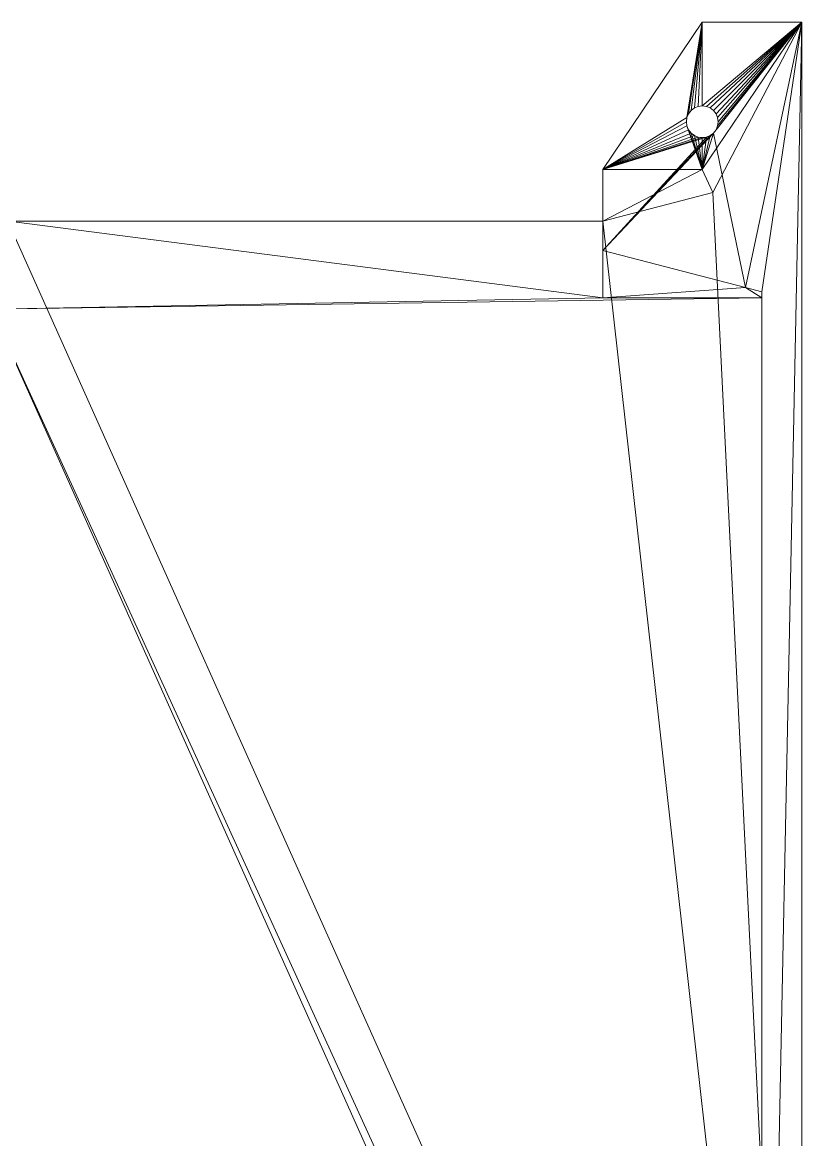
# Model space of a CAD drawing. Header units: millimetres. Extents: x -38752 to -34801, y 260924 to 263752.
# Drawn here: x -38534.4 to -38436.3, y 262028.6 to 262169 of the extents above; entities that cross this region are included whole.
import ezdxf

# ---------------------------------------------------------------- set-up
doc = ezdxf.new("R2010")
doc.units = ezdxf.units.MM
doc.layers.get('0').update_dxf_attribs({"lineweight": 9})
doc.layers.add('0.09', color=1, linetype='Continuous', lineweight=9)

msp = doc.modelspace()

# ---------------------------------------------------------------- linework, layer by layer
at = {"extrusion": (2.49184e-13, 1, -4.44089e-16)}
for p, q in [((-38461.34, 262150.55, 5), (-38448.84, 262169.05, 5)), ((-38461.34, 262150.55), (-38448.84, 262169.05)), ((-38436.34, 262169.05, 5), (-38448.84, 262169.05, 5)), ((-38436.34, 262169.05), (-38448.84, 262169.05)), ((-38448.84, 262169.05, 5), (-38448.84, 262169.05)), ((-38448.84, 262150.55, 5), (-38436.34, 262169.05, 5)), ((-38447.5, 262147.65, 16.15), (-38436.34, 262169.05, 5)), ((-38436.34, 262169.05, 5), (-38436.34, 261921.07, 5)), ((-38436.34, 262169.05), (-38436.34, 261921.07)), ((-38436.34, 262169.05, 5), (-38436.34, 262169.05)), ((-38450.58, 262157.55, 5), (-38450.58, 262157.55)), ((-38450.26, 262157.96, 5), (-38450.26, 262157.96)), ((-38449.84, 262158.28, 5), (-38449.84, 262158.28)), ((-38449.36, 262158.48, 5), (-38449.36, 262158.48)), ((-38448.84, 262158.55, 5), (-38448.84, 262158.55)), ((-38448.33, 262158.48, 5), (-38448.33, 262158.48)), ((-38447.84, 262158.28, 5), (-38447.84, 262158.28)), ((-38447.43, 262157.96, 5), (-38447.43, 262157.96)), ((-38447.11, 262157.55, 5), (-38447.11, 262157.55)), ((-38450.84, 262156.55, 5), (-38450.84, 262156.55)), ((-38450.78, 262157.07, 5), (-38450.78, 262157.07)), ((-38450.78, 262156.03, 5), (-38450.78, 262156.03)), ((-38446.91, 262157.07, 5), (-38446.91, 262157.07)), ((-38446.91, 262156.03, 5), (-38446.91, 262156.03)), ((-38446.84, 262156.55, 5), (-38446.84, 262156.55)), ((-38450.58, 262155.55, 5), (-38450.58, 262155.55)), ((-38450.26, 262155.13, 5), (-38450.26, 262155.13)), ((-38449.84, 262154.82, 5), (-38449.84, 262154.82)), ((-38449.36, 262154.62, 5), (-38449.36, 262154.62)), ((-38448.84, 262154.55, 5), (-38448.84, 262154.55)), ((-38448.33, 262154.62, 5), (-38448.33, 262154.62)), ((-38447.84, 262154.82, 5), (-38447.84, 262154.82)), ((-38447.43, 262155.13, 5), (-38447.43, 262155.13)), ((-38447.11, 262155.55, 5), (-38447.11, 262155.55)), ((-38461.34, 262150.55, 5), (-38461.34, 262150.55)), ((-38461.34, 262150.55), (-38461.34, 262140.35)), ((-38461.34, 262150.55, 5), (-38461.34, 262144.05, 30)), ((-38448.84, 262150.55, 5), (-38461.34, 262150.55, 5)), ((-38447.5, 262147.65, 16.15), (-38448.84, 262150.55, 5)), ((-38461.34, 262144.05, 30), (-38447.5, 262147.65, 16.15)), ((-38536.2, 262144.05, 104.86), (-38532.67, 262144.05, 101.32)), ((-38536.06, 262144.05, 97.65), (-38461.34, 262144.05, 22.93)), ((-38532.67, 262144.05, 101.32), (-38462.76, 262144.05, 31.41)), ((-38462.76, 262144.05, 31.41), (-38461.34, 262144.05, 30)), ((-38461.34, 262144.05, 22.93), (-38461.34, 262134.39, 22.93)), ((-38461.34, 262144.05, 22.93), (-38461.34, 262144.05, 30)), ((-38461.34, 262140.35), (-38461.34, 262134.39, 22.93)), ((-38461.34, 262140.35), (-38443.42, 262135.69)), ((-38443.42, 262135.69), (-38441.34, 262135.15)), ((-38441.34, 261921.07), (-38441.34, 262135.15)), ((-38441.34, 262134.39, 2.93), (-38441.34, 262135.15)), ((-38461.34, 262134.39, 22.93), (-38441.34, 262134.39, 2.93)), ((-38441.34, 261921.07, 2.93), (-38441.34, 262134.39, 2.93))]:
    msp.add_line(p, q, dxfattribs=at)
for points in [[(-38450.84, 262156.55, 5), (-38450.78, 262157.07, 5), (-38450.58, 262157.55, 5), (-38450.26, 262157.96, 5), (-38449.84, 262158.28, 5), (-38449.36, 262158.48, 5), (-38448.84, 262158.55, 5), (-38448.33, 262158.48, 5), (-38447.84, 262158.28, 5), (-38447.43, 262157.96, 5), (-38447.11, 262157.55, 5), (-38446.91, 262157.07, 5), (-38446.84, 262156.55, 5), (-38446.91, 262156.03, 5), (-38447.11, 262155.55, 5), (-38447.43, 262155.13, 5), (-38447.84, 262154.82, 5), (-38448.33, 262154.62, 5), (-38448.84, 262154.55, 5), (-38449.36, 262154.62, 5), (-38449.84, 262154.82, 5), (-38450.26, 262155.13, 5), (-38450.58, 262155.55, 5), (-38450.78, 262156.03, 5), (-38450.84, 262156.55, 5)], [(-38450.26, 262157.96, 0), (-38449.84, 262158.28, 0), (-38449.36, 262158.48, 0), (-38448.84, 262158.55, 0), (-38448.33, 262158.48, 0), (-38447.84, 262158.28, 0), (-38447.43, 262157.96, 0), (-38447.11, 262157.55, 0), (-38446.91, 262157.07, 0), (-38446.84, 262156.55, 0), (-38446.91, 262156.03, 0), (-38447.11, 262155.55, 0), (-38447.43, 262155.13, 0), (-38447.84, 262154.82, 0), (-38448.33, 262154.62, 0), (-38448.84, 262154.55, 0), (-38449.36, 262154.62, 0), (-38449.84, 262154.82, 0), (-38450.26, 262155.13, 0), (-38450.58, 262155.55, 0), (-38450.78, 262156.03, 0), (-38450.84, 262156.55, 0), (-38450.78, 262157.07, 0), (-38450.58, 262157.55, 0), (-38450.26, 262157.96, 0)]]:
    msp.add_polyline3d(points)

# ---------------------------------------------------------------- meshes
at = {"layer": '0.09'}
mesh = msp.add_polyface(dxfattribs=at)
corners = [(-38462.76, 262144.05, 31.41), (-38461.34, 262144.05, 30), (-38532.67, 262144.05, 101.32), (-38536.2, 261894.07, 104.86), (-38436.34, 261921.07, 5), (-38436.34, 261894.07, 5), (-38536.2, 262144.05, 104.86), (-38447.5, 262147.65, 16.15), (-38436.34, 262169.05, 5)]
mesh.append_faces([[corners[k] for k in face] for face in [(3, 4, 5), (4, 7, 8)]], dxfattribs={"vtx0": -1})
mesh.append_faces([[corners[k] for k in face] for face in [(4, 6, 1)]], dxfattribs={"vtx0": -1, "vtx1": -1, "vtx2": -1})
mesh.append_faces([[corners[k] for k in face] for face in [(4, 3, 6), (4, 1, 7), (1, 6, 2)]], dxfattribs={"vtx0": -1, "vtx2": -1})
mesh.append_faces([[corners[k] for k in face] for face in [(0, 1, 2)]], dxfattribs={"vtx1": -1})
mesh = msp.add_polyface(dxfattribs=at)
corners = [(-38436.34, 262169.05), (-38441.34, 261921.07), (-38436.34, 261921.07), (-38441.34, 262135.15), (-38443.42, 262135.69), (-38447.43, 262155.13), (-38461.34, 262140.35), (-38447.84, 262154.82), (-38448.33, 262154.62), (-38461.34, 262150.55), (-38448.84, 262154.55), (-38447.11, 262155.55), (-38446.91, 262156.03), (-38446.84, 262156.55), (-38446.91, 262157.07), (-38447.11, 262157.55), (-38447.43, 262157.96), (-38447.84, 262158.28), (-38448.33, 262158.48), (-38448.84, 262158.55), (-38450.78, 262157.07), (-38448.84, 262169.05), (-38450.84, 262156.55), (-38450.78, 262156.03), (-38450.58, 262155.55), (-38450.26, 262155.13), (-38449.84, 262154.82), (-38449.36, 262154.62), (-38450.58, 262157.55), (-38450.26, 262157.96), (-38449.84, 262158.28), (-38449.36, 262158.48)]
mesh.append_faces([[corners[k] for k in face] for face in [(0, 1, 2)]], dxfattribs={"vtx0": -1})
mesh.append_faces([[corners[k] for k in face] for face in [(1, 0, 3), (3, 0, 4), (4, 5, 6), (6, 8, 9), (5, 0, 11), (11, 0, 12), (12, 0, 13), (13, 0, 14), (14, 0, 15), (15, 0, 16), (16, 0, 17), (17, 0, 18), (18, 0, 19), (9, 20, 21), (20, 9, 22), (22, 9, 23), (23, 9, 24), (24, 9, 25), (25, 9, 26), (26, 9, 27), (27, 9, 10), (21, 19, 0)]], dxfattribs={"vtx0": -1, "vtx1": -1})
mesh.append_faces([[corners[k] for k in face] for face in [(4, 0, 5)]], dxfattribs={"vtx0": -1, "vtx1": -1, "vtx2": -1})
mesh.append_faces([[corners[k] for k in face] for face in [(6, 5, 7), (6, 7, 8), (9, 8, 10), (21, 20, 28), (21, 28, 29), (21, 29, 30), (21, 30, 31), (21, 31, 19)]], dxfattribs={"vtx0": -1, "vtx2": -1})
mesh = msp.add_polyface(dxfattribs=at)
corners = [(-38461.34, 262150.55), (-38448.84, 262169.05, 5), (-38461.34, 262150.55, 5), (-38448.84, 262169.05)]
mesh.append_faces([[corners[k] for k in face] for face in [(0, 1, 2), (1, 0, 3)]], dxfattribs={"vtx0": -1})
mesh = msp.add_polyface(dxfattribs=at)
corners = [(-38461.34, 262150.55, 5), (-38450.78, 262156.03, 5), (-38448.84, 262150.55, 5), (-38450.84, 262156.55, 5), (-38450.78, 262157.07, 5), (-38448.84, 262169.05, 5), (-38450.58, 262155.55, 5), (-38450.26, 262155.13, 5), (-38449.84, 262154.82, 5), (-38449.36, 262154.62, 5), (-38448.84, 262154.55, 5), (-38450.58, 262157.55, 5), (-38450.26, 262157.96, 5), (-38449.84, 262158.28, 5), (-38449.36, 262158.48, 5), (-38448.84, 262158.55, 5), (-38436.34, 262169.05, 5), (-38447.43, 262155.13, 5), (-38447.84, 262154.82, 5), (-38448.33, 262154.62, 5), (-38447.11, 262155.55, 5), (-38446.91, 262156.03, 5), (-38446.84, 262156.55, 5), (-38446.91, 262157.07, 5), (-38447.11, 262157.55, 5), (-38447.43, 262157.96, 5), (-38447.84, 262158.28, 5), (-38448.33, 262158.48, 5)]
mesh.append_faces([[corners[k] for k in face] for face in [(0, 1, 2), (1, 0, 3), (3, 0, 4), (4, 5, 11), (11, 5, 12), (12, 5, 13), (13, 5, 14), (14, 5, 15), (2, 17, 16), (17, 2, 18), (18, 2, 19), (19, 2, 10)]], dxfattribs={"vtx0": -1, "vtx1": -1})
mesh.append_faces([[corners[k] for k in face] for face in [(4, 0, 5), (2, 1, 6), (2, 6, 7), (2, 7, 8), (2, 8, 9), (2, 9, 10), (15, 5, 16), (16, 17, 20), (16, 20, 21), (16, 21, 22), (16, 22, 23), (16, 23, 24), (16, 24, 25), (16, 25, 26), (16, 26, 27), (16, 27, 15)]], dxfattribs={"vtx0": -1, "vtx2": -1})
mesh = msp.add_polyface(dxfattribs=at)
corners = [(-38448.84, 262169.05, 5), (-38436.34, 262169.05), (-38436.34, 262169.05, 5), (-38448.84, 262169.05)]
mesh.append_faces([[corners[k] for k in face] for face in [(0, 1, 2), (1, 0, 3)]], dxfattribs={"vtx0": -1})
mesh = msp.add_polyface(dxfattribs=at)
corners = [(-38436.34, 262169.05, 5), (-38447.5, 262147.65, 16.15), (-38448.84, 262150.55, 5)]
mesh.append_faces([[corners[k] for k in face] for face in [(0, 1, 2)]])
mesh = msp.add_polyface(dxfattribs=at)
corners = [(-38436.34, 262169.05), (-38436.34, 261921.07, 5), (-38436.34, 262169.05, 5), (-38436.34, 261921.07)]
mesh.append_faces([[corners[k] for k in face] for face in [(0, 1, 2), (1, 0, 3)]], dxfattribs={"vtx0": -1})
mesh = msp.add_polyface(dxfattribs=at)
corners = [(-38450.58, 262157.55), (-38450.78, 262157.07, 5), (-38450.58, 262157.55, 5), (-38450.78, 262157.07)]
mesh.append_faces([[corners[k] for k in face] for face in [(0, 1, 2), (1, 0, 3)]], dxfattribs={"vtx0": -1})
mesh = msp.add_polyface(dxfattribs=at)
corners = [(-38450.26, 262157.96, 5), (-38450.58, 262157.55), (-38450.58, 262157.55, 5), (-38450.26, 262157.96)]
mesh.append_faces([[corners[k] for k in face] for face in [(0, 1, 2), (1, 0, 3)]], dxfattribs={"vtx0": -1})
mesh = msp.add_polyface(dxfattribs=at)
corners = [(-38450.26, 262157.96), (-38449.84, 262158.28, 5), (-38449.84, 262158.28), (-38450.26, 262157.96, 5)]
mesh.append_faces([[corners[k] for k in face] for face in [(0, 1, 2), (1, 0, 3)]], dxfattribs={"vtx0": -1})
mesh = msp.add_polyface(dxfattribs=at)
corners = [(-38449.36, 262158.48), (-38449.84, 262158.28, 5), (-38449.36, 262158.48, 5), (-38449.84, 262158.28)]
mesh.append_faces([[corners[k] for k in face] for face in [(0, 1, 2), (1, 0, 3)]], dxfattribs={"vtx0": -1})
mesh = msp.add_polyface(dxfattribs=at)
corners = [(-38448.84, 262158.55), (-38449.36, 262158.48, 5), (-38448.84, 262158.55, 5), (-38449.36, 262158.48)]
mesh.append_faces([[corners[k] for k in face] for face in [(0, 1, 2), (1, 0, 3)]], dxfattribs={"vtx0": -1})
mesh = msp.add_polyface(dxfattribs=at)
corners = [(-38448.33, 262158.48), (-38448.84, 262158.55, 5), (-38448.33, 262158.48, 5), (-38448.84, 262158.55)]
mesh.append_faces([[corners[k] for k in face] for face in [(0, 1, 2), (1, 0, 3)]], dxfattribs={"vtx0": -1})
mesh = msp.add_polyface(dxfattribs=at)
corners = [(-38447.84, 262158.28), (-38448.33, 262158.48, 5), (-38447.84, 262158.28, 5), (-38448.33, 262158.48)]
mesh.append_faces([[corners[k] for k in face] for face in [(0, 1, 2), (1, 0, 3)]], dxfattribs={"vtx0": -1})
mesh = msp.add_polyface(dxfattribs=at)
corners = [(-38447.43, 262157.96), (-38447.84, 262158.28, 5), (-38447.43, 262157.96, 5), (-38447.84, 262158.28)]
mesh.append_faces([[corners[k] for k in face] for face in [(0, 1, 2), (1, 0, 3)]], dxfattribs={"vtx0": -1})
mesh = msp.add_polyface(dxfattribs=at)
corners = [(-38447.11, 262157.55), (-38447.43, 262157.96, 5), (-38447.11, 262157.55, 5), (-38447.43, 262157.96)]
mesh.append_faces([[corners[k] for k in face] for face in [(0, 1, 2), (1, 0, 3)]], dxfattribs={"vtx0": -1})
mesh = msp.add_polyface(dxfattribs=at)
corners = [(-38446.91, 262157.07), (-38447.11, 262157.55, 5), (-38446.91, 262157.07, 5), (-38447.11, 262157.55)]
mesh.append_faces([[corners[k] for k in face] for face in [(0, 1, 2), (1, 0, 3)]], dxfattribs={"vtx0": -1})
mesh = msp.add_polyface(dxfattribs=at)
corners = [(-38450.78, 262157.07), (-38450.84, 262156.55, 5), (-38450.78, 262157.07, 5), (-38450.84, 262156.55)]
mesh.append_faces([[corners[k] for k in face] for face in [(0, 1, 2), (1, 0, 3)]], dxfattribs={"vtx0": -1})
mesh = msp.add_polyface(dxfattribs=at)
corners = [(-38450.84, 262156.55, 5), (-38450.78, 262156.03), (-38450.78, 262156.03, 5), (-38450.84, 262156.55)]
mesh.append_faces([[corners[k] for k in face] for face in [(0, 1, 2), (1, 0, 3)]], dxfattribs={"vtx0": -1})
mesh = msp.add_polyface(dxfattribs=at)
corners = [(-38450.78, 262156.03, 5), (-38450.58, 262155.55), (-38450.58, 262155.55, 5), (-38450.78, 262156.03)]
mesh.append_faces([[corners[k] for k in face] for face in [(0, 1, 2), (1, 0, 3)]], dxfattribs={"vtx0": -1})
mesh = msp.add_polyface(dxfattribs=at)
corners = [(-38447.11, 262155.55), (-38446.91, 262156.03, 5), (-38447.11, 262155.55, 5), (-38446.91, 262156.03)]
mesh.append_faces([[corners[k] for k in face] for face in [(0, 1, 2), (1, 0, 3)]], dxfattribs={"vtx0": -1})
mesh = msp.add_polyface(dxfattribs=at)
corners = [(-38446.84, 262156.55), (-38446.91, 262157.07, 5), (-38446.84, 262156.55, 5), (-38446.91, 262157.07)]
mesh.append_faces([[corners[k] for k in face] for face in [(0, 1, 2), (1, 0, 3)]], dxfattribs={"vtx0": -1})
mesh = msp.add_polyface(dxfattribs=at)
corners = [(-38446.91, 262156.03, 5), (-38446.84, 262156.55), (-38446.84, 262156.55, 5), (-38446.91, 262156.03)]
mesh.append_faces([[corners[k] for k in face] for face in [(0, 1, 2), (1, 0, 3)]], dxfattribs={"vtx0": -1})
mesh = msp.add_polyface(dxfattribs=at)
corners = [(-38450.58, 262155.55), (-38450.26, 262155.13, 5), (-38450.58, 262155.55, 5), (-38450.26, 262155.13)]
mesh.append_faces([[corners[k] for k in face] for face in [(0, 1, 2), (1, 0, 3)]], dxfattribs={"vtx0": -1})
mesh = msp.add_polyface(dxfattribs=at)
corners = [(-38450.26, 262155.13, 5), (-38449.84, 262154.82), (-38449.84, 262154.82, 5), (-38450.26, 262155.13)]
mesh.append_faces([[corners[k] for k in face] for face in [(0, 1, 2), (1, 0, 3)]], dxfattribs={"vtx0": -1})
mesh = msp.add_polyface(dxfattribs=at)
corners = [(-38449.84, 262154.82, 5), (-38449.36, 262154.62), (-38449.36, 262154.62, 5), (-38449.84, 262154.82)]
mesh.append_faces([[corners[k] for k in face] for face in [(0, 1, 2), (1, 0, 3)]], dxfattribs={"vtx0": -1})
mesh = msp.add_polyface(dxfattribs=at)
corners = [(-38449.36, 262154.62, 5), (-38448.84, 262154.55), (-38448.84, 262154.55, 5), (-38449.36, 262154.62)]
mesh.append_faces([[corners[k] for k in face] for face in [(0, 1, 2), (1, 0, 3)]], dxfattribs={"vtx0": -1})
mesh = msp.add_polyface(dxfattribs=at)
corners = [(-38448.84, 262154.55, 5), (-38448.33, 262154.62), (-38448.33, 262154.62, 5), (-38448.84, 262154.55)]
mesh.append_faces([[corners[k] for k in face] for face in [(0, 1, 2), (1, 0, 3)]], dxfattribs={"vtx0": -1})
mesh = msp.add_polyface(dxfattribs=at)
corners = [(-38448.33, 262154.62, 5), (-38447.84, 262154.82), (-38447.84, 262154.82, 5), (-38448.33, 262154.62)]
mesh.append_faces([[corners[k] for k in face] for face in [(0, 1, 2), (1, 0, 3)]], dxfattribs={"vtx0": -1})
mesh = msp.add_polyface(dxfattribs=at)
corners = [(-38447.84, 262154.82, 5), (-38447.43, 262155.13), (-38447.43, 262155.13, 5), (-38447.84, 262154.82)]
mesh.append_faces([[corners[k] for k in face] for face in [(0, 1, 2), (1, 0, 3)]], dxfattribs={"vtx0": -1})
mesh = msp.add_polyface(dxfattribs=at)
corners = [(-38447.43, 262155.13), (-38447.11, 262155.55, 5), (-38447.43, 262155.13, 5), (-38447.11, 262155.55)]
mesh.append_faces([[corners[k] for k in face] for face in [(0, 1, 2), (1, 0, 3)]], dxfattribs={"vtx0": -1})
mesh = msp.add_polyface(dxfattribs=at)
corners = [(-38461.34, 262144.05, 22.93), (-38461.34, 262150.55, 5), (-38461.34, 262144.05, 30), (-38461.34, 262134.39, 22.93), (-38461.34, 262140.35), (-38461.34, 262150.55)]
mesh.append_faces([[corners[k] for k in face] for face in [(0, 1, 2), (1, 4, 5)]], dxfattribs={"vtx0": -1})
mesh.append_faces([[corners[k] for k in face] for face in [(1, 0, 3), (1, 3, 4)]], dxfattribs={"vtx0": -1, "vtx2": -1})
mesh = msp.add_polyface(dxfattribs=at)
corners = [(-38461.34, 262144.05, 30), (-38448.84, 262150.55, 5), (-38447.5, 262147.65, 16.15), (-38461.34, 262150.55, 5)]
mesh.append_faces([[corners[k] for k in face] for face in [(0, 1, 2), (1, 0, 3)]], dxfattribs={"vtx0": -1})
mesh = msp.add_polyface(dxfattribs=at)
corners = [(-38461.34, 262144.05, 30), (-38536.06, 262144.05, 97.65), (-38461.34, 262144.05, 22.93), (-38462.76, 262144.05, 31.41), (-38532.67, 262144.05, 101.32), (-38536.2, 262144.05, 104.86), (-38611.06, 262144.05, 22.65), (-38636.06, 262144.05, 5), (-38628.71, 262144.05, 5), (-38628.71, 262144.05, 4), (-38636.06, 262144.05, 4)]
mesh.append_faces([[corners[k] for k in face] for face in [(0, 1, 2), (9, 7, 10)]], dxfattribs={"vtx0": -1})
mesh.append_faces([[corners[k] for k in face] for face in [(1, 5, 6), (6, 7, 8), (8, 7, 9)]], dxfattribs={"vtx0": -1, "vtx1": -1})
mesh.append_faces([[corners[k] for k in face] for face in [(1, 0, 3), (1, 3, 4), (1, 4, 5), (6, 5, 7)]], dxfattribs={"vtx0": -1, "vtx2": -1})
mesh = msp.add_polyface(dxfattribs=at)
corners = [(-38443.42, 261921.07, 5), (-38465.37, 261894.07, 26.96), (-38443.42, 261894.07, 5), (-38465.37, 261901.07, 26.96), (-38534.03, 261901.07, 95.61), (-38534.03, 261894.07, 95.61), (-38538.27, 262132.99, 99.86), (-38538.27, 261894.07, 99.86), (-38441.34, 261921.07, 2.93), (-38441.34, 262134.39, 2.93), (-38461.34, 262134.39, 22.93), (-38536.06, 262144.05, 97.65), (-38461.34, 262144.05, 22.93)]
mesh.append_faces([[corners[k] for k in face] for face in [(0, 1, 2), (5, 6, 7), (11, 10, 12)]], dxfattribs={"vtx0": -1})
mesh.append_faces([[corners[k] for k in face] for face in [(1, 0, 3), (3, 0, 4)]], dxfattribs={"vtx0": -1, "vtx1": -1})
mesh.append_faces([[corners[k] for k in face] for face in [(6, 4, 0)]], dxfattribs={"vtx0": -1, "vtx1": -1, "vtx2": -1})
mesh.append_faces([[corners[k] for k in face] for face in [(6, 5, 4), (6, 0, 8), (6, 8, 9), (6, 9, 10), (10, 11, 6)]], dxfattribs={"vtx0": -1, "vtx2": -1})
mesh = msp.add_polyface(dxfattribs=at)
corners = [(-38443.42, 262135.69), (-38441.34, 262134.39, 2.93), (-38441.34, 262135.15), (-38461.34, 262134.39, 22.93), (-38461.34, 262140.35)]
mesh.append_faces([[corners[k] for k in face] for face in [(0, 1, 2), (3, 0, 4)]], dxfattribs={"vtx0": -1})
mesh.append_faces([[corners[k] for k in face] for face in [(1, 0, 3)]], dxfattribs={"vtx0": -1, "vtx1": -1})
mesh = msp.add_polyface(dxfattribs=at)
corners = [(-38441.34, 261921.07, 2.93), (-38441.34, 262135.15), (-38441.34, 262134.39, 2.93), (-38441.34, 261921.07)]
mesh.append_faces([[corners[k] for k in face] for face in [(0, 1, 2), (1, 0, 3)]], dxfattribs={"vtx0": -1})

doc.saveas('drawing.dxf')
